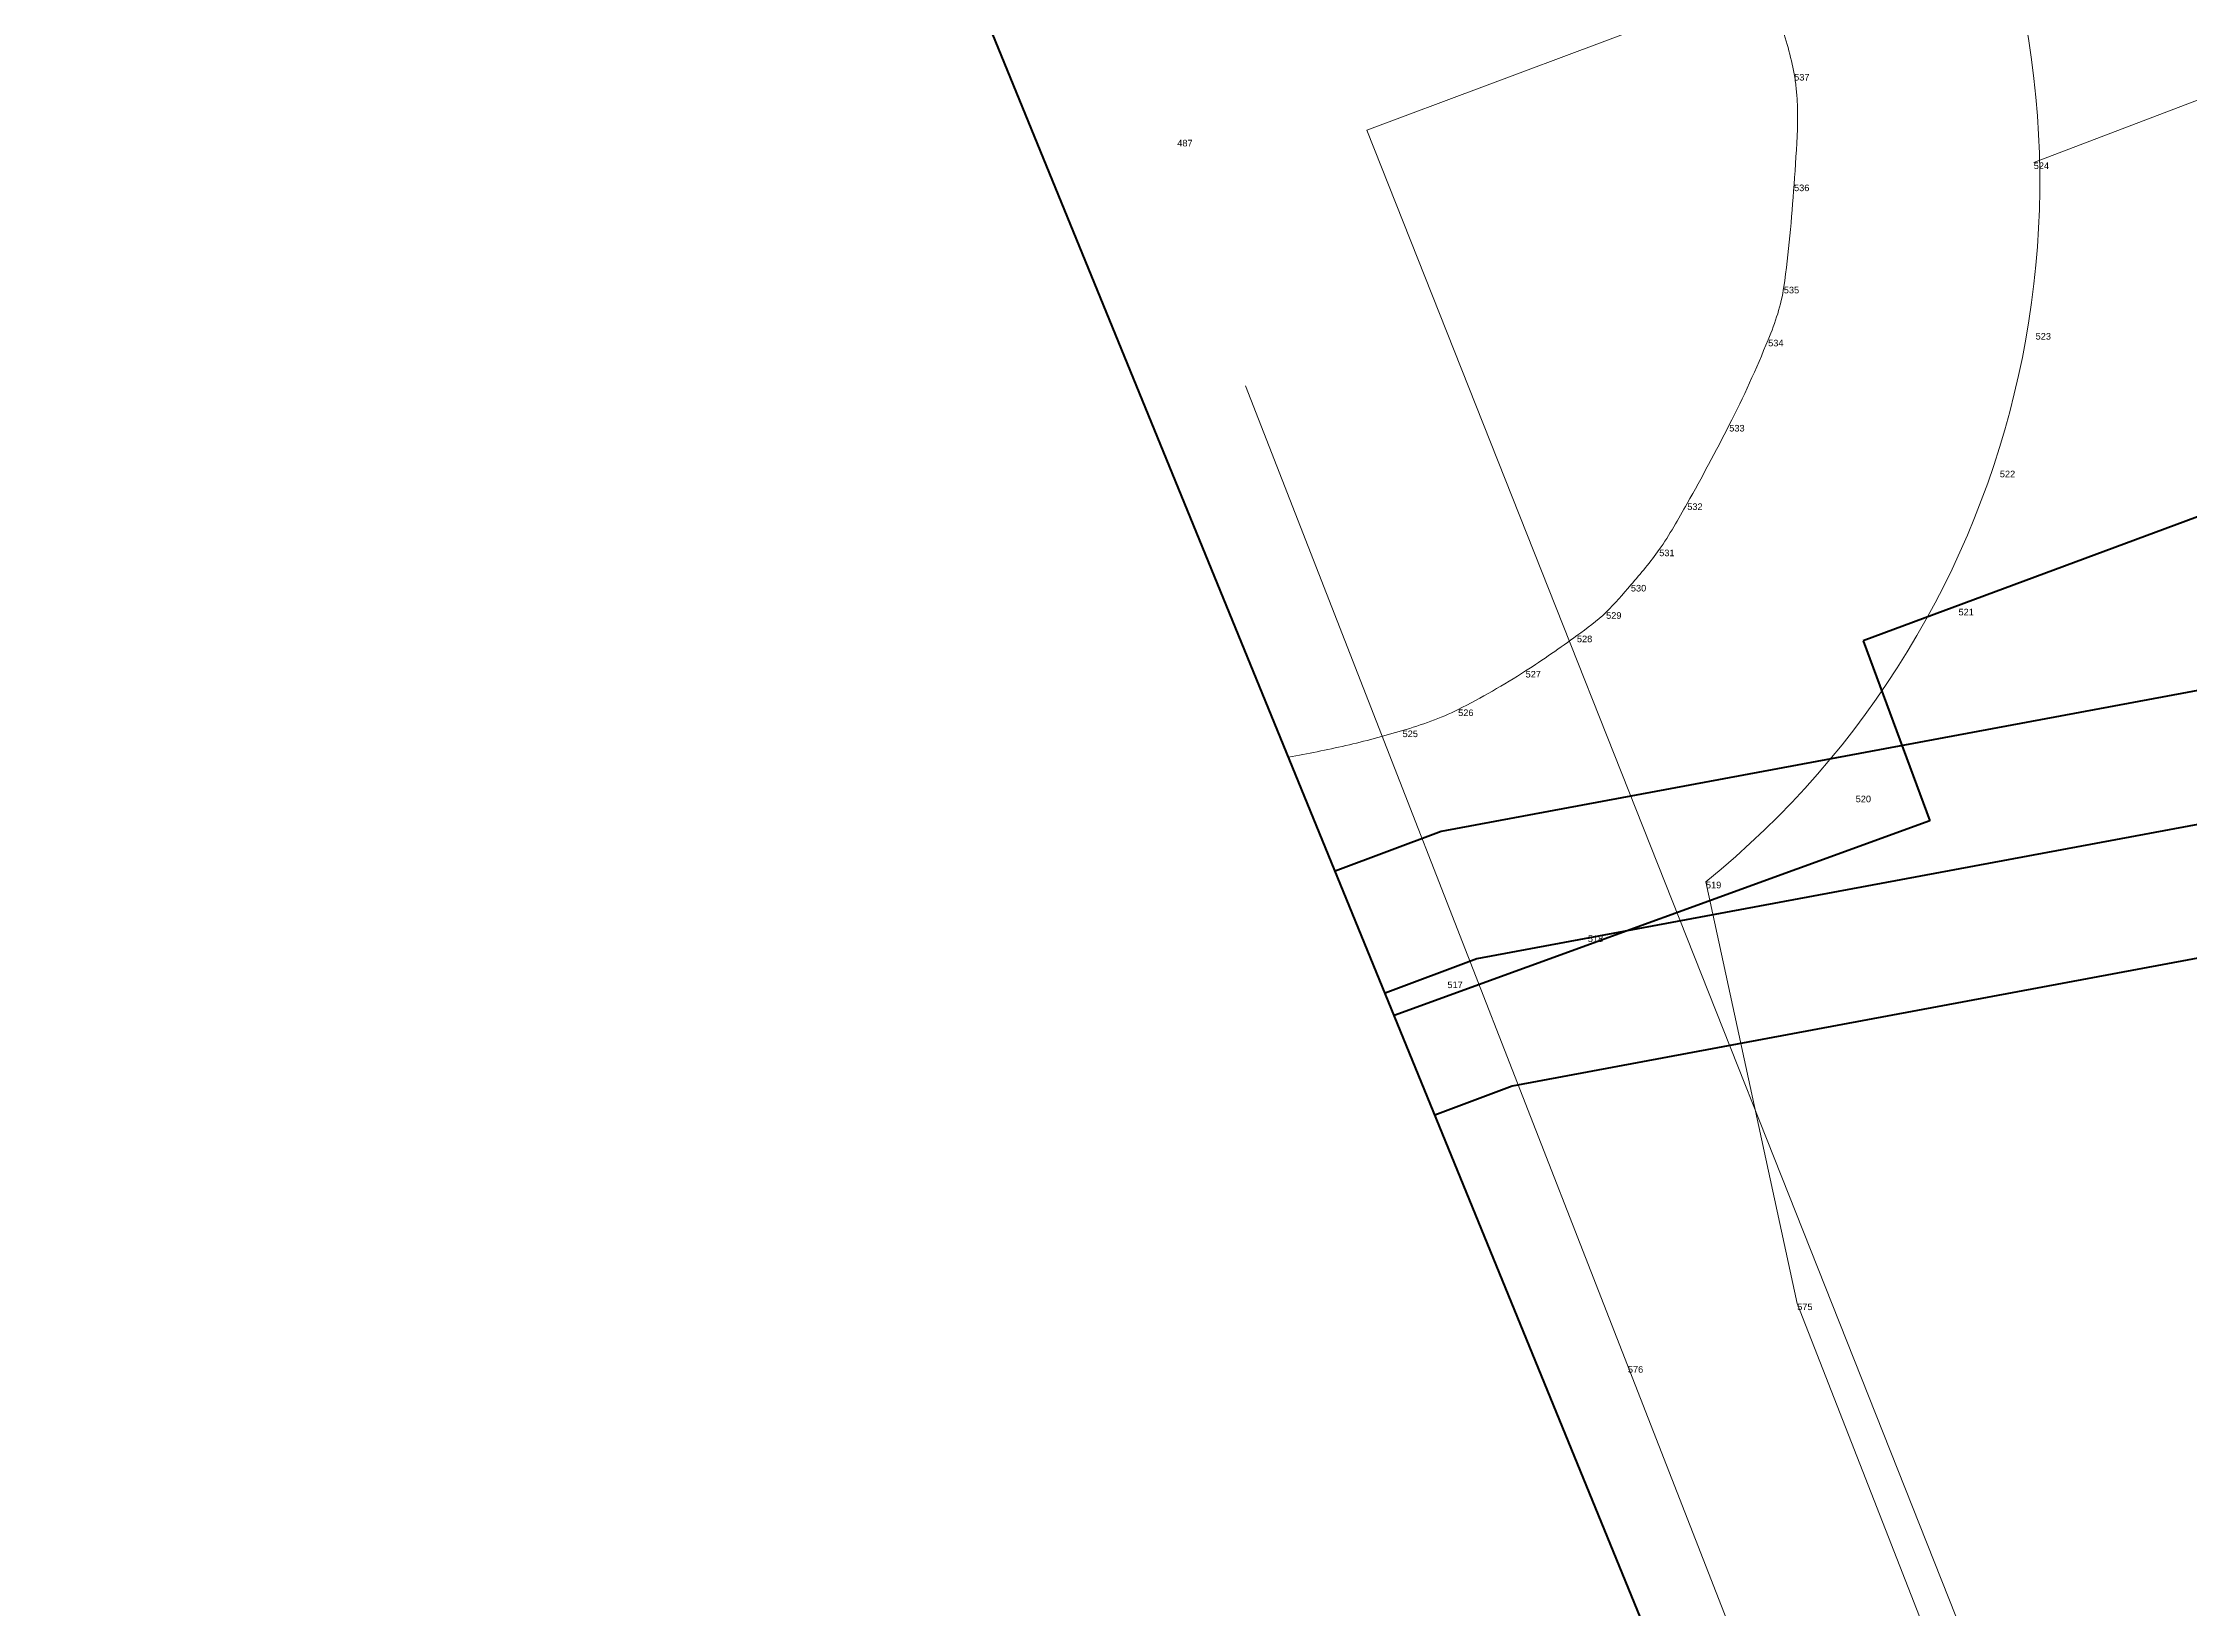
# Model space of a CAD drawing. Header units: metres. Extents: x 245225 to 248406, y 1633796 to 1637634.
# Drawn here: x 245335.4 to 245417, y 1636997.6 to 1637057.1 of the extents above; entities that cross this region are included whole.
import ezdxf
from ezdxf.enums import TextEntityAlignment as Align

# ---------------------------------------------------------------- set-up
doc = ezdxf.new("R2010")
doc.units = ezdxf.units.M
doc.header["$MEASUREMENT"] = 0
doc.layers.add('A_revoir_niveau_0', color=7, linetype='Continuous')
doc.layers.add('limites_sections', color=7, linetype='Continuous')
for name, color, linetype, lineweight in [('Emprise', 1, 'Continuous', 30), ('Toponymie', 7, 'Continuous', 30), ('Tracé KMS3', 7, 'Continuous', 0)]:
    doc.layers.add(name, color=color, linetype=linetype, lineweight=lineweight)
doc.layers.add('Limites_Communes', color=7, linetype='Continuous', lineweight=211, plot=False)
doc.styles.add('Style-Arial', font='arial.ttf')

msp = doc.modelspace()

# ---------------------------------------------------------------- linework, layer by layer
at = {"layer": 'A_revoir_niveau_0', "color": 7, "linetype": 'Continuous', "lineweight": 13}
for p, q in [((245521.985, 1637094.792), (245411.074, 1637052.526)), ((245381.133038, 1637044.036876), (245466.304743, 1636825.74789)), ((245402.089, 1637009.19), (245398.622, 1637025.209)), ((245416.968, 1636971.184), (245402.089, 1637009.19))]:
    msp.add_line(p, q, dxfattribs=at)
msp.add_arc((245377.03456, 1637051.822931), 34.268336, 309.046653, 103.02207, dxfattribs=at)
msp.add_open_spline([(245382.768064, 1637029.93767), (245383.495777, 1637030.065227), (245384.218008, 1637030.220292), (245384.939533, 1637030.381805), (245385.666295, 1637030.544492), (245386.382042, 1637030.745529), (245387.098, 1637030.952), (245387.460902, 1637031.056655), (245387.817904, 1637031.175458), (245388.173352, 1637031.304347), (245388.527624, 1637031.43281), (245388.8717, 1637031.58153), (245389.209, 1637031.751), (245390.091878, 1637032.194585), (245390.94076, 1637032.684217), (245391.772, 1637033.216), (245392.437973, 1637033.642054), (245393.081433, 1637034.091549), (245393.721, 1637034.556), (245394.105508, 1637034.835228), (245394.485407, 1637035.116597), (245394.83, 1637035.446), (245395.169344, 1637035.770385), (245395.468089, 1637036.126275), (245395.771, 1637036.483), (245396.142751, 1637036.920795), (245396.518483, 1637037.350927), (245396.847, 1637037.823), (245397.239526, 1637038.387053), (245397.578936, 1637038.979502), (245397.913, 1637039.578), (245398.463034, 1637040.563425), (245398.992983, 1637041.554277), (245399.508, 1637042.559), (245400.049651, 1637043.615684), (245400.53012, 1637044.689383), (245400.986, 1637045.793), (245401.254965, 1637046.444124), (245401.481144, 1637047.110696), (245401.58, 1637047.805), (245401.763845, 1637049.096219), (245401.876223, 1637050.389119), (245401.969, 1637051.687), (245402.019097, 1637052.387817), (245402.071245, 1637053.088205), (245402.097016, 1637053.789768), (245402.109882, 1637054.140016), (245402.104905, 1637054.491131), (245402.089014, 1637054.841468), (245402.08107, 1637055.016621), (245402.06519, 1637055.191041), (245402.047321, 1637055.365632), (245402.029391, 1637055.540824), (245402.00626, 1637055.714678), (245401.973, 1637055.888), (245401.843631, 1637056.562162), (245401.663897, 1637057.221989), (245401.431244, 1637057.867494), (245401.314876, 1637058.190363), (245401.194989, 1637058.509932), (245401.062202, 1637058.825379), (245400.929445, 1637059.140757), (245400.797542, 1637059.456324), (245400.661, 1637059.77), (245400.56067, 1637060.000487), (245400.459582, 1637060.230636), (245400.359, 1637060.461), (245399.828993, 1637061.674884), (245399.317778, 1637062.896186), (245398.788, 1637064.111), (245398.686081, 1637064.344706), (245398.546165, 1637064.561238), (245398.382344, 1637064.758961), (245398.216192, 1637064.959496), (245398.041797, 1637065.1481), (245397.858385, 1637065.330469), (245397.672839, 1637065.514959), (245397.481374, 1637065.692815), (245397.297233, 1637065.878493), (245397.205752, 1637065.970737), (245397.115783, 1637066.064246), (245397.028057, 1637066.16025), (245396.941157, 1637066.255352), (245396.857969, 1637066.353478), (245396.78, 1637066.456), (245396.628557, 1637066.655132), (245396.480305, 1637066.856122), (245396.337509, 1637067.061253), (245396.194366, 1637067.266881), (245396.05273, 1637067.473498), (245395.90953, 1637067.679066), (245395.766091, 1637067.884979), (245395.621414, 1637068.089975), (245395.476787, 1637068.295095), (245395.331933, 1637068.500538), (245395.178075, 1637068.698438), (245395.02, 1637068.895), (245394.389228, 1637069.67935), (245393.664124, 1637070.369807), (245392.882, 1637071.012), (245392.002294, 1637071.734317), (245391.088441, 1637072.385641), (245390.107, 1637072.949), (245389.325625, 1637073.397519), (245388.53876, 1637073.823227), (245387.734, 1637074.225), (245386.870619, 1637074.65604), (245386.007343, 1637075.077922), (245385.120408, 1637075.459722), (245384.679446, 1637075.649544), (245384.231371, 1637075.81714), (245383.774766, 1637075.964271), (245383.545694, 1637076.038084), (245383.315856, 1637076.107274), (245383.0833, 1637076.168454), (245382.966452, 1637076.199194), (245382.849278, 1637076.227754), (245382.731789, 1637076.256037), (245382.613729, 1637076.284456), (245382.496215, 1637076.310276), (245382.376, 1637076.333), (245381.796367, 1637076.442568), (245381.211854, 1637076.495096), (245380.627397, 1637076.484654), (245380.044053, 1637076.474231), (245379.460103, 1637076.449253), (245378.877, 1637076.414), (245378.28651, 1637076.378301), (245377.696767, 1637076.340766), (245377.107006, 1637076.294619), (245376.515581, 1637076.248341), (245375.926788, 1637076.18252), (245375.339, 1637076.097), (245374.697617, 1637076.003682), (245374.063792, 1637075.876193), (245373.434655, 1637075.720393), (245373.119884, 1637075.642443), (245372.807774, 1637075.55876), (245372.49677, 1637075.468056), (245372.183648, 1637075.376734), (245371.872785, 1637075.280001), (245371.562, 1637075.181), (245370.662385, 1637074.894428), (245369.778215, 1637074.571616), (245368.896855, 1637074.2276), (245368.461662, 1637074.057734), (245368.047018, 1637073.847309), (245367.646362, 1637073.603352), (245367.248415, 1637073.361045), (245366.862932, 1637073.105266), (245366.51, 1637072.806), (245366.193243, 1637072.537408), (245365.876486, 1637072.268816), (245365.559729, 1637072.000223)], degree=3, knots=[0, 0, 0, 0, 0.026581089, 0.026581089, 0.026581089, 0.053355093, 0.053355093, 0.053355093, 0.066926194, 0.066926194, 0.066926194, 0.080452351, 0.080452351, 0.080452351, 0.115856849, 0.115856849, 0.115856849, 0.144222251, 0.144222251, 0.144222251, 0.161275551, 0.161275551, 0.161275551, 0.178069085, 0.178069085, 0.178069085, 0.198679146, 0.198679146, 0.198679146, 0.223304916, 0.223304916, 0.223304916, 0.263851134, 0.263851134, 0.263851134, 0.306494267, 0.306494267, 0.306494267, 0.331653338, 0.331653338, 0.331653338, 0.37844247, 0.37844247, 0.37844247, 0.403707196, 0.403707196, 0.403707196, 0.416320365, 0.416320365, 0.416320365, 0.422626406, 0.422626406, 0.422626406, 0.428954143, 0.428954143, 0.428954143, 0.453566813, 0.453566813, 0.453566813, 0.465877602, 0.465877602, 0.465877602, 0.478185675, 0.478185675, 0.478185675, 0.487229575, 0.487229575, 0.487229575, 0.534885666, 0.534885666, 0.534885666, 0.54405375, 0.54405375, 0.54405375, 0.553352254, 0.553352254, 0.553352254, 0.562758916, 0.562758916, 0.562758916, 0.567432148, 0.567432148, 0.567432148, 0.572061429, 0.572061429, 0.572061429, 0.581053055, 0.581053055, 0.581053055, 0.590066471, 0.590066471, 0.590066471, 0.599095048, 0.599095048, 0.599095048, 0.608137797, 0.608137797, 0.608137797, 0.644221388, 0.644221388, 0.644221388, 0.684806976, 0.684806976, 0.684806976, 0.717119243, 0.717119243, 0.717119243, 0.751785227, 0.751785227, 0.751785227, 0.769020326, 0.769020326, 0.769020326, 0.777666917, 0.777666917, 0.777666917, 0.782011399, 0.782011399, 0.782011399, 0.786376984, 0.786376984, 0.786376984, 0.807426321, 0.807426321, 0.807426321, 0.828435539, 0.828435539, 0.828435539, 0.849710923, 0.849710923, 0.849710923, 0.871046269, 0.871046269, 0.871046269, 0.894326985, 0.894326985, 0.894326985, 0.905974822, 0.905974822, 0.905974822, 0.917701994, 0.917701994, 0.917701994, 0.951648072, 0.951648072, 0.951648072, 0.968409747, 0.968409747, 0.968409747, 0.985058081, 0.985058081, 0.985058081, 1, 1, 1, 1], dxfattribs=at)
at = {"layer": 'Emprise', "color": 6, "lineweight": 53, "flags": 128}
msp.add_lwpolyline([(246654.91678, 1637532.212975), (246503.560804, 1637468.452964), (246339.308489, 1637399.226337), (246174.772275, 1637330.677176), (246009.954973, 1637262.806665), (245959.032933, 1637241.979597), (245949.066174, 1637237.926563), (245901.731898, 1637219.095855), (245867.529774, 1637206.046117), (245837.947546, 1637195.052559), (245785.257592, 1637175.516616), (245666.840907, 1637131.695147), (245404.597902, 1637034.355467), (245407.132846, 1637027.526068), (245386.779172, 1637020.133266)], dxfattribs=at)
at = {"layer": 'Limites_Communes', "color": 210, "lineweight": 80, "flags": 128}
msp.add_lwpolyline([(245735.1907, 1636182.4264), (245737.0861, 1636220.9674), (245735.2556, 1636239.0143), (245707.1038, 1636298.2282), (245667.8308, 1636399.1458), (245610.4254, 1636525.3073), (245591.9622, 1636563.4721), (245540.6052, 1636669.6309), (245473.0182, 1636809.3381), (245335.4487, 1637145.601), (245779.4502, 1637342.6846), (245848.75, 1637373.75), (245979.1715, 1637415.3337), (246366.25, 1637538.75), (246605.2718, 1637633.7039), (246913.4298, 1637003.726)], dxfattribs=at)
at = {"layer": 'limites_sections', "lineweight": 13, "flags": 128}
msp.add_lwpolyline([(245897.722, 1636971.857), (245799.571, 1636923.569), (245677.175, 1636862.609), (245560.123, 1636802.218), (245496.981, 1636773.187), (245385.738, 1637053.755), (245806.576, 1637211.153), (245897.722, 1636971.857)], close=True, dxfattribs=at)
at = {"layer": 'Tracé KMS3', "color": 3, "lineweight": 53, "elevation": -8.86245, "flags": 128}
for points in [[(245418.191968, 1637032.639981), (245388.568128, 1637027.120481), (245384.539714, 1637025.607201)], [(245419.545041, 1637027.806038), (245389.915497, 1637022.285475), (245386.433762, 1637020.977556)], [(245420.898114, 1637022.972095), (245391.262866, 1637017.450469), (245388.32781, 1637016.347911)]]:
    msp.add_lwpolyline(points, dxfattribs=at)

# ---------------------------------------------------------------- texts
at = {"layer": 'toponymie', "color": 7, "linetype": 'Continuous', "lineweight": 13, "style": 'Style-Arial'}
for s, p in [('537', (245401.973, 1637055.888)), ('537', (245401.973, 1637055.888)), ('537', (245401.973, 1637055.888)), ('487', (245378.539, 1637053.386)), ('487', (245378.539, 1637053.386)), ('487', (245378.539, 1637053.386)), ('524', (245411.074, 1637052.526)), ('524', (245411.074, 1637052.526)), ('524', (245411.074, 1637052.526)), ('536', (245401.969, 1637051.687)), ('536', (245401.969, 1637051.687)), ('536', (245401.969, 1637051.687)), ('535', (245401.58, 1637047.805)), ('535', (245401.58, 1637047.805)), ('535', (245401.58, 1637047.805)), ('534', (245400.986, 1637045.793)), ('534', (245400.986, 1637045.793)), ('534', (245400.986, 1637045.793)), ('523', (245411.146, 1637046.049)), ('523', (245411.146, 1637046.049)), ('523', (245411.146, 1637046.049)), ('533', (245399.508, 1637042.559)), ('533', (245399.508, 1637042.559)), ('533', (245399.508, 1637042.559)), ('522', (245409.787, 1637040.82)), ('522', (245409.787, 1637040.82)), ('522', (245409.787, 1637040.82)), ('532', (245397.913, 1637039.578)), ('532', (245397.913, 1637039.578)), ('532', (245397.913, 1637039.578)), ('531', (245396.847, 1637037.823)), ('531', (245396.847, 1637037.823)), ('531', (245396.847, 1637037.823)), ('530', (245395.771, 1637036.483)), ('530', (245395.771, 1637036.483)), ('530', (245395.771, 1637036.483)), ('529', (245394.83, 1637035.446)), ('529', (245394.83, 1637035.446)), ('529', (245394.83, 1637035.446)), ('521', (245408.216, 1637035.575)), ('521', (245408.216, 1637035.575)), ('521', (245408.216, 1637035.575)), ('528', (245393.721, 1637034.556)), ('528', (245393.721, 1637034.556)), ('528', (245393.721, 1637034.556)), ('527', (245391.772, 1637033.216)), ('527', (245391.772, 1637033.216)), ('527', (245391.772, 1637033.216)), ('526', (245389.209, 1637031.751)), ('526', (245389.209, 1637031.751)), ('526', (245389.209, 1637031.751)), ('525', (245387.098, 1637030.952)), ('525', (245387.098, 1637030.952)), ('525', (245387.098, 1637030.952)), ('520', (245404.311, 1637028.478)), ('520', (245404.311, 1637028.478)), ('520', (245404.311, 1637028.478)), ('519', (245398.622, 1637025.209)), ('519', (245398.622, 1637025.209)), ('519', (245398.622, 1637025.209)), ('518', (245394.136, 1637023.171)), ('518', (245394.136, 1637023.171)), ('517', (245388.802, 1637021.42)), ('517', (245388.802, 1637021.42)), ('575', (245402.089, 1637009.19)), ('575', (245402.089, 1637009.19)), ('575', (245402.089, 1637009.19)), ('576', (245395.657, 1637006.813)), ('576', (245395.657, 1637006.813)), ('576', (245395.657, 1637006.813))]:
    msp.add_text(s, height=0.25, dxfattribs=at).set_placement(p, align=Align.TOP_LEFT)

doc.saveas('drawing.dxf')
